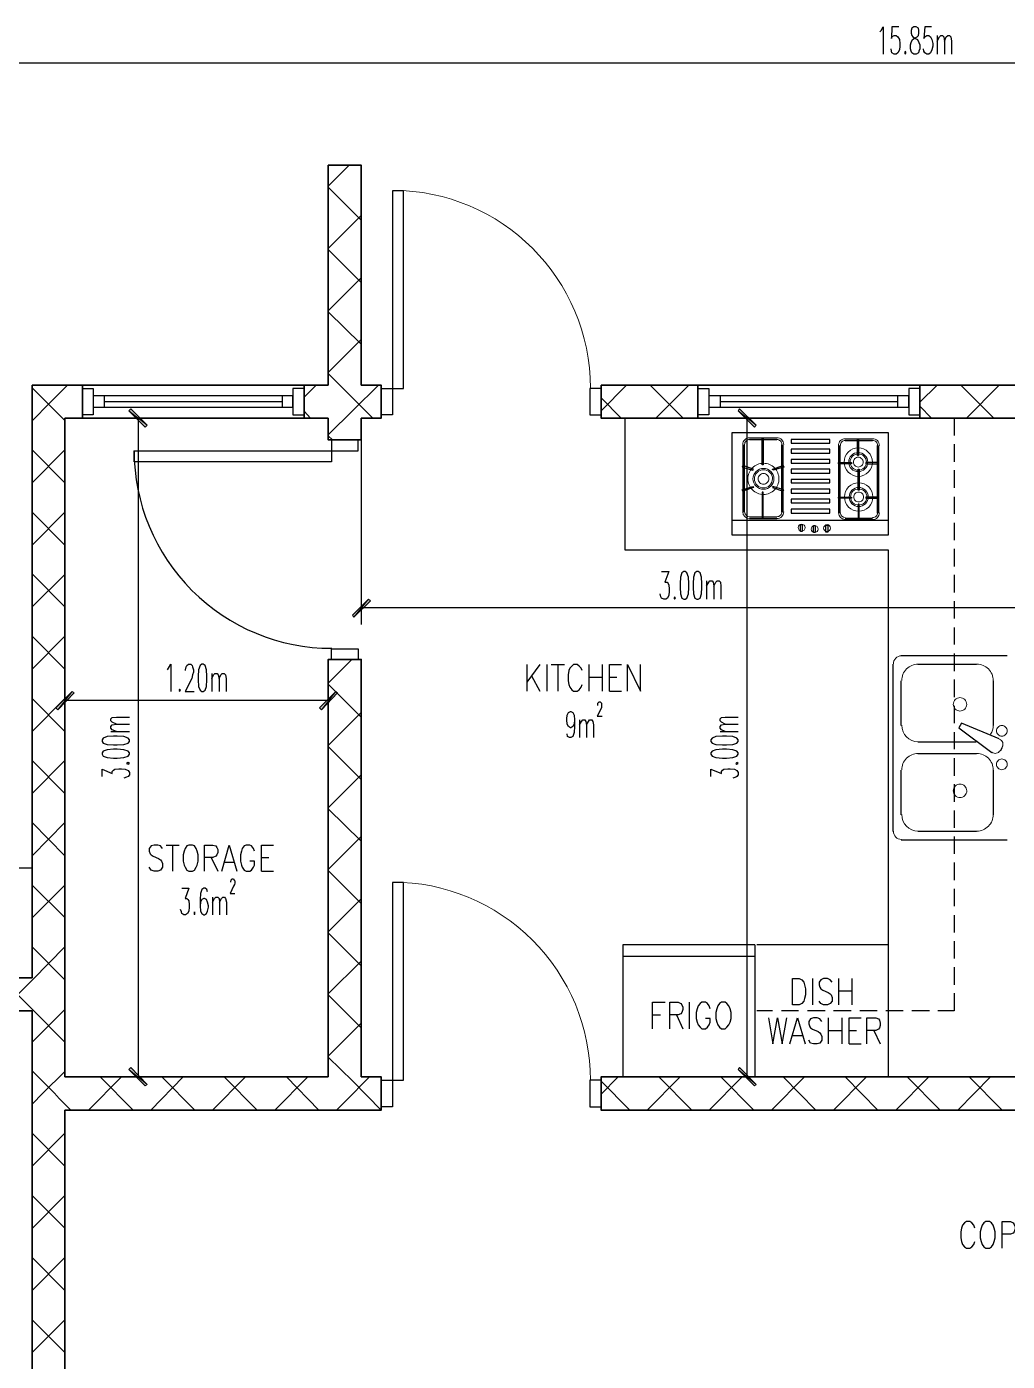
# Model space of a CAD drawing. Header units: millimetres. Extents: x -102235 to 28000, y -9692 to 28742.
# Drawn here: x -90250 to -81317, y 13686 to 25838 of the extents above; entities that cross this region are included whole.
import ezdxf

# ---------------------------------------------------------------- set-up
doc = ezdxf.new("R2010")
doc.units = ezdxf.units.MM
doc.header["$MEASUREMENT"] = 0
for name, color, linetype, lineweight in [('Drawing & Figure_Pen_No__1', 7, 'Continuous', 13), ('Drawing & Figure_Pen_No__141', 7, 'Continuous', 20), ('Drawing & Figure_Pen_No__41', 7, 'Continuous', 25), ('Drawing & Figure_Pen_No__7', 7, 'Continuous', 35)]:
    doc.layers.add(name, color=color, linetype=linetype, lineweight=lineweight)

msp = doc.modelspace()

# ---------------------------------------------------------------- hatches: boundary and pattern name
at = {"layer": 'Drawing & Figure_Pen_No__1', "linetype": 'Continuous', "lineweight": 0, "true_color": 0x000000}
for points in [[(-89154, 22210), (-89302, 22358), (-89319, 22341)], [(-89171, 22193), (-89154, 22210), (-89319, 22341)], [(-83604, 22210), (-83756, 22358), (-83769, 22341)], [(-83621, 22193), (-83604, 22210), (-83769, 22341)], [(-87135, 20627), (-87283, 20479), (-87270, 20462)], [(-87118, 20610), (-87135, 20627), (-87270, 20462)], [(-89835, 19784), (-89984, 19636), (-89967, 19619)], [(-89818, 19772), (-89835, 19784), (-89967, 19619)], [(-87583, 19636), (-87566, 19619), (-87435, 19784)], [(-87566, 19619), (-87418, 19772), (-87435, 19784)], [(-89302, 16360), (-89319, 16343), (-89154, 16207)], [(-89319, 16343), (-89171, 16195), (-89154, 16207)], [(-83756, 16360), (-83769, 16343), (-83604, 16207)], [(-83769, 16343), (-83621, 16195), (-83604, 16207)]]:
    msp.add_hatch(color=18, dxfattribs=at).paths.add_polyline_path(points)

# ---------------------------------------------------------------- linework, layer by layer
at = {"layer": 'Drawing & Figure_Pen_No__1', "linetype": 'Continuous', "flags": 128}
for points in [[(-85115, 22547, 0.414185), (-86917, 24348)], [(-83665, 22096, 0.414214), (-83727, 22034)], [(-83665, 22079, 0.414214), (-83710, 22034)], [(-83354, 22034, 0.414214), (-83416, 22096)], [(-83371, 22034, 0.414214), (-83416, 22079)], [(-82793, 22087, 0.414214), (-82855, 22026)], [(-82793, 22070, 0.414214), (-82838, 22026)], [(-82482, 22026, 0.414214), (-82544, 22087)], [(-82499, 22026, 0.414214), (-82544, 22070)], [(-83727, 21421, 0.414185), (-83665, 21359)], [(-83710, 21421, 0.414185), (-83665, 21376)], [(-83416, 21376, 0.414214), (-83371, 21421)], [(-83416, 21359, 0.414214), (-83354, 21421)], [(-82855, 21412, 0.414185), (-82793, 21351)], [(-82838, 21412, 0.414185), (-82793, 21368)], [(-82544, 21368, 0.414214), (-82499, 21412)], [(-82544, 21351, 0.414214), (-82482, 21412)], [(-82281, 20110, 0.414214), (-82355, 20036)], [(-82129, 20034, 0.414214), (-82279, 19884)], [(-81445, 19884, 0.414214), (-81595, 20034)], [(-82279, 19477, 0.414185), (-82129, 19327)], [(-81470, 19395, 0.146744), (-81445, 19477)], [(-81363, 19280, 0.220457), (-81359, 19320, 0.220458), (-81388, 19350)], [(-82129, 19221, 0.414214), (-82279, 19071)], [(-81445, 19071, 0.414214), (-81595, 19221)], [(-81457, 19232, 0.220457), (-81417, 19222, 0.220457), (-81384, 19246)], [(-82279, 18665, 0.414185), (-82129, 18514)], [(-81595, 18514, 0.414214), (-81445, 18665)], [(-82355, 18512, 0.414185), (-82281, 18438)], [(-85115, 16247, 0.414214), (-86917, 18049)]]:
    msp.add_lwpolyline(points, format="xyb", dxfattribs=at)
for points in [[(-89154, 22210), (-89319, 22341), (-89302, 22358)], [(-89171, 22193), (-89154, 22210), (-89319, 22341)], [(-83604, 22210), (-83769, 22341), (-83756, 22358)], [(-83621, 22193), (-83604, 22210), (-83769, 22341)], [(-87135, 20627), (-87270, 20462), (-87283, 20479)], [(-87118, 20610), (-87135, 20627), (-87270, 20462)], [(-89835, 19784), (-89967, 19619), (-89984, 19636)], [(-89818, 19772), (-89835, 19784), (-89967, 19619)], [(-87583, 19636), (-87566, 19619), (-87435, 19784)], [(-87566, 19619), (-87435, 19784), (-87418, 19772)], [(-89302, 16360), (-89319, 16343), (-89154, 16207)], [(-89319, 16343), (-89154, 16207), (-89171, 16195)], [(-83756, 16360), (-83769, 16343), (-83604, 16207)], [(-83769, 16343), (-83604, 16207), (-83621, 16195)]]:
    msp.add_lwpolyline(points, close=True, dxfattribs=at)
for points in [[(-82675, 21744, 0.414214), (-82546, 21874, 0.414214), (-82675, 22003, 0.414214), (-82804, 21874, 0.414214)], [(-82675, 21787, 0.414214), (-82588, 21874, 0.414214), (-82675, 21960, 0.414214), (-82762, 21874, 0.414214)], [(-82675, 21799, 0.414214), (-82601, 21874, 0.414214), (-82675, 21948, 0.414214), (-82749, 21874, 0.414214)], [(-82675, 21829, 0.414214), (-82630, 21874, 0.414214), (-82675, 21918, 0.414214), (-82719, 21874, 0.414214)], [(-83538, 21579, 0.414214), (-83397, 21721, 0.414214), (-83538, 21863, 0.414214), (-83680, 21721, 0.414214)], [(-83538, 21626, 0.414214), (-83443, 21721, 0.414214), (-83538, 21816, 0.414214), (-83634, 21721, 0.414214)], [(-83538, 21639, 0.414214), (-83456, 21721, 0.414214), (-83538, 21804, 0.414214), (-83621, 21721, 0.414214)], [(-83538, 21672, 0.414214), (-83490, 21721, 0.414214), (-83538, 21770, 0.414214), (-83587, 21721, 0.414214)], [(-82671, 21427, 0.414214), (-82541, 21556, 0.414214), (-82671, 21685, 0.414214), (-82800, 21556, 0.414214)], [(-82671, 21469, 0.414214), (-82584, 21556, 0.414214), (-82671, 21643, 0.414214), (-82757, 21556, 0.414214)], [(-82671, 21482, 0.414214), (-82596, 21556, 0.414214), (-82671, 21630, 0.414214), (-82745, 21556, 0.414214)], [(-82671, 21512, 0.414214), (-82626, 21556, 0.414214), (-82671, 21601, 0.414214), (-82715, 21556, 0.414214)], [(-83191, 21245, 0.414214), (-83159, 21277, 0.414214), (-83191, 21308, 0.414214), (-83223, 21277, 0.414214)], [(-83073, 21232, 0.414214), (-83041, 21264, 0.414214), (-83073, 21296, 0.414214), (-83104, 21264, 0.414214)], [(-82958, 21241, 0.414214), (-82927, 21272, 0.414214), (-82958, 21304, 0.414214), (-82990, 21272, 0.414214)], [(-81748, 19607, 0.414214), (-81686, 19668, 0.414214), (-81748, 19729, 0.414214), (-81809, 19668, 0.414214)], [(-81367, 19378, 0.414214), (-81318, 19427, 0.414214), (-81367, 19475, 0.414214), (-81415, 19427, 0.414214)], [(-81367, 19073, 0.414214), (-81318, 19122, 0.414214), (-81367, 19171, 0.414214), (-81415, 19122, 0.414214)], [(-81748, 18819, 0.414214), (-81686, 18881, 0.414214), (-81748, 18942, 0.414214), (-81809, 18881, 0.414214)]]:
    msp.add_lwpolyline(points, format="xyb", close=True, dxfattribs=at)
at = {"layer": 'Drawing & Figure_Pen_No__141', "linetype": 'Continuous', "flags": 128}
for points in [[(-87503, 24386), (-87312, 24577)], [(-87202, 24077), (-87503, 24378)], [(-87503, 23819), (-87202, 24119)], [(-87202, 23510), (-87503, 23810)], [(-87503, 23252), (-87202, 23552)], [(-87202, 22947), (-87503, 23243)], [(-87503, 22688), (-87202, 22989)], [(-87300, 22477), (-87503, 22680)], [(-89903, 22252), (-90199, 22549)], [(-90039, 22413), (-89878, 22574)], [(-89742, 22574), (-87723, 22574)], [(-87723, 22464), (-87613, 22574)], [(-87274, 22350), (-87046, 22574)], [(-85018, 22341), (-84785, 22574)], [(-84269, 22274), (-84569, 22574)], [(-84518, 22274), (-84218, 22574)], [(-84137, 22574), (-82114, 22574)], [(-82114, 22418), (-81957, 22574)], [(-81441, 22274), (-81741, 22574)], [(-81690, 22274), (-81390, 22574)], [(-90199, 22248), (-90039, 22413)], [(-87096, 22274), (-87300, 22477)], [(-84836, 22274), (-85018, 22460)], [(-82008, 22274), (-82114, 22384)], [(-89742, 22274), (-87723, 22274)], [(-87664, 22274), (-87723, 22337)], [(-87503, 22121), (-87274, 22350)], [(-84137, 22274), (-82114, 22274)], [(-87465, 22075), (-87503, 22113)], [(-90199, 21685), (-89903, 21986)], [(-89903, 21685), (-90199, 21986)], [(-90199, 21118), (-89903, 21418)], [(-89903, 21118), (-90199, 21418)], [(-89903, 20555), (-90199, 20855)], [(-90199, 20555), (-89903, 20851)], [(-90199, 19988), (-89903, 20288)], [(-89903, 19988), (-90199, 20288)], [(-87503, 19861), (-87287, 20077)], [(-87202, 19552), (-87503, 19852)], [(-90199, 19420), (-89903, 19721)], [(-89903, 19420), (-90199, 19721)], [(-87503, 19293), (-87202, 19594)], [(-87202, 18984), (-87503, 19285)], [(-90199, 18857), (-89903, 19158)], [(-89903, 18857), (-90199, 19158)], [(-87503, 18726), (-87202, 19027)], [(-87202, 18421), (-87503, 18718)], [(-90199, 18290), (-89903, 18591)], [(-89903, 18290), (-90199, 18591)], [(-87503, 18163), (-87202, 18464)], [(-87202, 17854), (-87503, 18155)], [(-90199, 17723), (-89903, 18023)], [(-89903, 17727), (-90199, 18023)], [(-87503, 17596), (-87202, 17896)], [(-87202, 17287), (-87503, 17587)], [(-89903, 17160), (-90199, 17460)], [(-90195, 17164), (-89903, 17460)], [(-87503, 17033), (-87202, 17329)], [(-90195, 16885), (-90483, 17177)], [(-90483, 16876), (-90195, 17164)], [(-87202, 16724), (-87503, 17024)], [(-90199, 16592), (-89912, 16880), (-89903, 16893)], [(-89903, 16592), (-90195, 16885)], [(-87503, 16465), (-87202, 16766)], [(-87278, 16237), (-87503, 16457)], [(-89954, 16080), (-89996, 16127), (-90199, 16330)], [(-90199, 16029), (-90102, 16127), (-89903, 16326)], [(-89687, 15974), (-89387, 16275)], [(-89281, 15974), (-89581, 16275)], [(-89120, 15974), (-88824, 16275)], [(-88718, 15974), (-89018, 16275)], [(-88557, 15974), (-88256, 16275)], [(-88151, 15974), (-88451, 16275)], [(-87990, 15974), (-87689, 16275)], [(-87588, 15974), (-87884, 16275)], [(-87427, 15974), (-87350, 16051), (-87126, 16275)], [(-87020, 15974), (-87278, 16237)], [(-85018, 16118), (-84861, 16275)], [(-84755, 15974), (-85018, 16237)], [(-84599, 15974), (-84298, 16275)], [(-84192, 15974), (-84493, 16275)], [(-84032, 15974), (-83731, 16275)], [(-83625, 15974), (-83926, 16275)], [(-83464, 15974), (-83164, 16275)], [(-83062, 15974), (-83358, 16275)], [(-82901, 15974), (-82601, 16275)], [(-82495, 15974), (-82795, 16275)], [(-82334, 15974), (-82033, 16275)], [(-81928, 15974), (-82228, 16275)], [(-81767, 15974), (-81470, 16275)], [(-81365, 15974), (-81665, 16275)], [(-89848, 15974), (-89954, 16080)], [(-90199, 15462), (-89903, 15763)], [(-89903, 15462), (-90199, 15763)], [(-90199, 14895), (-89903, 15195)], [(-89903, 14899), (-90199, 15195)], [(-90199, 14332), (-89903, 14632)], [(-89903, 14332), (-90199, 14632)], [(-90199, 13765), (-89903, 14065)], [(-89903, 13765), (-90199, 14065)]]:
    msp.add_lwpolyline(points, dxfattribs=at)
at = {"layer": 'Drawing & Figure_Pen_No__41', "linetype": 'Continuous', "flags": 128}
for points in [[(-82478, 25792), (-82465, 25804), (-82448, 25838), (-82448, 25588)], [(-82304, 25838), (-82368, 25838), (-82372, 25732), (-82368, 25745), (-82347, 25758), (-82330, 25758), (-82313, 25745), (-82300, 25720), (-82296, 25686), (-82296, 25660), (-82300, 25626), (-82313, 25601), (-82330, 25588), (-82347, 25588), (-82368, 25601), (-82372, 25614), (-82376, 25635)], [(-82008, 25838), (-82067, 25838), (-82076, 25732), (-82067, 25745), (-82050, 25758), (-82033, 25758), (-82016, 25745), (-82004, 25720), (-81995, 25686), (-81995, 25660), (-82004, 25626), (-82016, 25601), (-82033, 25588), (-82050, 25588), (-82067, 25601), (-82076, 25614), (-82080, 25635)], [(-81957, 25758), (-81957, 25588)], [(-81957, 25707), (-81936, 25745), (-81923, 25758), (-81906, 25758), (-81894, 25745), (-81889, 25707), (-81889, 25588)], [(-81889, 25707), (-81873, 25745), (-81860, 25758), (-81843, 25758), (-81830, 25745), (-81826, 25707), (-81826, 25588)], [(-98002, 25508), (-66302, 25508)], [(-89543, 22477), (-89543, 22375)], [(-89543, 22426), (-87922, 22426)], [(-87922, 22477), (-87922, 22375)], [(-83934, 22477), (-83934, 22375)], [(-83934, 22426), (-82317, 22426)], [(-82317, 22477), (-82317, 22375)], [(-89751, 22274), (-89086, 22274)], [(-89234, 22274), (-89234, 16275)], [(-84802, 22274), (-84802, 21076), (-82402, 21076), (-82402, 17477), (-83600, 17477)], [(-83731, 22274), (-84802, 22274)], [(-81352, 22274), (-83837, 22274)], [(-83689, 22274), (-83689, 16275)], [(-82402, 22274), (-81204, 22274), (-81204, 16275)], [(-81801, 22274), (-81801, 22117)], [(-87202, 22125), (-87202, 20394)], [(-83824, 21207), (-83824, 22142)], [(-83824, 22142), (-82402, 22142)], [(-82402, 22142), (-82402, 21207)], [(-83727, 22032), (-83727, 21418)], [(-83714, 22032), (-83714, 21418)], [(-83418, 22092), (-83667, 22092)], [(-83418, 22075), (-83667, 22075)], [(-83549, 22087), (-83540, 22087)], [(-83549, 21850), (-83549, 22087)], [(-83540, 22087), (-83540, 21850)], [(-83371, 21418), (-83371, 22032)], [(-83358, 21418), (-83358, 22032)], [(-83286, 22079), (-83286, 22045)], [(-82935, 22079), (-83286, 22079)], [(-83286, 22045), (-82935, 22045)], [(-82935, 22045), (-82935, 22079)], [(-82855, 22024), (-82855, 21410)], [(-82842, 22024), (-82842, 21410)], [(-82546, 22083), (-82795, 22083)], [(-82546, 22066), (-82795, 22066)], [(-82681, 22087), (-82673, 22087)], [(-82673, 22087), (-82673, 21935), (-82681, 21935), (-82681, 22087)], [(-82499, 21410), (-82499, 22024)], [(-82486, 21410), (-82486, 22024)], [(-81801, 22037), (-81801, 21876)], [(-83286, 21990), (-83286, 21956)], [(-82935, 21990), (-83286, 21990)], [(-83286, 21956), (-82935, 21956)], [(-83286, 21897), (-83286, 21863)], [(-82935, 21897), (-83286, 21897)], [(-82935, 21956), (-82935, 21990)], [(-82935, 21863), (-82935, 21897)], [(-83727, 21842), (-83731, 21829)], [(-83731, 21829), (-83634, 21799)], [(-83629, 21808), (-83727, 21842)], [(-83634, 21799), (-83629, 21808)], [(-83540, 21850), (-83549, 21850)], [(-83456, 21808), (-83358, 21842)], [(-83452, 21799), (-83456, 21808)], [(-83354, 21829), (-83452, 21799)], [(-83358, 21842), (-83354, 21829)], [(-83286, 21863), (-82935, 21863)], [(-83286, 21808), (-83286, 21774)], [(-82935, 21808), (-83286, 21808)], [(-83286, 21774), (-82935, 21774)], [(-82935, 21774), (-82935, 21808)], [(-82855, 21859), (-82855, 21871)], [(-82855, 21871), (-82736, 21871)], [(-82736, 21859), (-82855, 21859)], [(-82736, 21871), (-82736, 21859)], [(-82605, 21871), (-82605, 21859)], [(-82486, 21871), (-82605, 21871)], [(-82605, 21859), (-82486, 21859)], [(-82486, 21859), (-82486, 21871)], [(-81801, 21799), (-81801, 21639)], [(-83731, 21622), (-83634, 21651)], [(-83629, 21643), (-83727, 21609)], [(-83634, 21651), (-83629, 21643)], [(-83452, 21651), (-83456, 21643)], [(-83456, 21643), (-83358, 21609)], [(-83354, 21622), (-83452, 21651)], [(-83286, 21715), (-83286, 21685)], [(-82935, 21715), (-83286, 21715)], [(-83286, 21685), (-82935, 21685)], [(-82935, 21685), (-82935, 21715)], [(-83727, 21609), (-83731, 21622)], [(-83540, 21601), (-83549, 21601)], [(-83549, 21601), (-83549, 21363)], [(-83540, 21363), (-83540, 21601)], [(-83358, 21609), (-83354, 21622)], [(-83286, 21626), (-83286, 21592)], [(-82935, 21626), (-83286, 21626)], [(-83286, 21592), (-82935, 21592)], [(-83286, 21537), (-83286, 21503)], [(-82935, 21537), (-83286, 21537)], [(-82935, 21592), (-82935, 21626)], [(-82935, 21503), (-82935, 21537)], [(-82736, 21545), (-82855, 21545), (-82855, 21554), (-82736, 21554)], [(-82736, 21554), (-82736, 21545)], [(-82486, 21554), (-82605, 21554)], [(-82605, 21554), (-82605, 21545)], [(-82605, 21545), (-82486, 21545)], [(-82486, 21545), (-82486, 21554)], [(-81801, 21558), (-81801, 21402)], [(-83286, 21503), (-82935, 21503)], [(-83286, 21444), (-83286, 21410)], [(-82935, 21444), (-83286, 21444)], [(-83286, 21410), (-82935, 21410)], [(-82935, 21410), (-82935, 21444)], [(-82402, 21342), (-83824, 21342)], [(-83667, 21376), (-83418, 21376)], [(-83667, 21359), (-83418, 21359)], [(-83549, 21363), (-83540, 21363)], [(-83202, 21304), (-83185, 21304)], [(-83185, 21304), (-83185, 21241), (-83202, 21241), (-83202, 21304)], [(-83083, 21296), (-83066, 21296)], [(-83066, 21296), (-83066, 21232), (-83083, 21232), (-83083, 21296)], [(-82969, 21300), (-82952, 21300)], [(-82969, 21236), (-82969, 21300)], [(-82952, 21300), (-82952, 21236)], [(-82795, 21363), (-82546, 21363)], [(-82795, 21351), (-82546, 21351)], [(-81801, 21321), (-81801, 21164)], [(-82402, 21207), (-83824, 21207)], [(-82952, 21236), (-82969, 21236)], [(-81801, 21084), (-81801, 20923)], [(-84468, 20877), (-84400, 20877), (-84438, 20779), (-84417, 20779), (-84408, 20767), (-84400, 20754), (-84396, 20720), (-84396, 20695), (-84400, 20661), (-84413, 20635), (-84429, 20627), (-84446, 20627), (-84468, 20635), (-84472, 20648), (-84480, 20673)], [(-84057, 20792), (-84057, 20627)], [(-84057, 20745), (-84036, 20779), (-84027, 20792), (-84006, 20792), (-83998, 20779), (-83989, 20745), (-83989, 20627)], [(-83989, 20745), (-83972, 20779), (-83960, 20792), (-83943, 20792), (-83930, 20779), (-83926, 20745), (-83926, 20627)], [(-81801, 20847), (-81801, 20686)], [(-81204, 20546), (-87202, 20546)], [(-81801, 20606), (-81801, 20449)], [(-81801, 20369), (-81801, 20212)], [(-81318, 20110), (-82283, 20110)], [(-81801, 20132), (-81801, 19971)], [(-88968, 19983), (-88959, 19996), (-88938, 20034), (-88938, 19784)], [(-88802, 19975), (-88802, 19983), (-88798, 20009), (-88790, 20021), (-88777, 20034), (-88756, 20034), (-88743, 20021), (-88739, 20009), (-88731, 19983), (-88731, 19962), (-88739, 19937), (-88747, 19903), (-88807, 19784), (-88726, 19784)], [(-88565, 19950), (-88565, 19784)], [(-88565, 19903), (-88548, 19937), (-88536, 19950), (-88515, 19950), (-88506, 19937), (-88498, 19903), (-88498, 19784)], [(-88498, 19903), (-88481, 19937), (-88468, 19950), (-88451, 19950), (-88438, 19937), (-88434, 19903), (-88434, 19784)], [(-85695, 20030), (-85695, 19789)], [(-85577, 20030), (-85695, 19869)], [(-85513, 20030), (-85513, 19789)], [(-85471, 20030), (-85352, 20030)], [(-85412, 20030), (-85412, 19789)], [(-85191, 19975), (-85200, 19996), (-85217, 20017), (-85234, 20030), (-85268, 20030), (-85285, 20017), (-85302, 19996), (-85310, 19975), (-85318, 19937), (-85318, 19882), (-85310, 19848), (-85302, 19823), (-85285, 19801), (-85268, 19789), (-85234, 19789), (-85217, 19801), (-85200, 19823), (-85191, 19848)], [(-85128, 20030), (-85128, 19789)], [(-85009, 20030), (-85009, 19789)], [(-84942, 19789), (-84942, 20030), (-84832, 20030)], [(-84777, 19789), (-84777, 20030), (-84658, 19789), (-84658, 20030)], [(-82359, 20034), (-82359, 18510)], [(-82131, 20034), (-81597, 20034)], [(-85653, 19928), (-85577, 19789)], [(-85128, 19916), (-85009, 19916)], [(-84942, 19916), (-84874, 19916)], [(-82283, 19475), (-82283, 19882)], [(-81801, 19894), (-81801, 19734)], [(-81445, 19882), (-81445, 19475)], [(-87503, 19704), (-89903, 19704)], [(-85048, 19657), (-85048, 19666), (-85048, 19679), (-85043, 19683), (-85035, 19691), (-85026, 19691), (-85018, 19683), (-85014, 19679), (-85014, 19666), (-85014, 19653), (-85014, 19640), (-85022, 19619), (-85052, 19560), (-85009, 19560)], [(-84942, 19789), (-84832, 19789)], [(-89903, 19607), (-89903, 19552)], [(-87503, 19607), (-87503, 19552)], [(-85259, 19526), (-85263, 19488), (-85276, 19467), (-85293, 19454), (-85297, 19454), (-85314, 19467), (-85327, 19488), (-85331, 19526), (-85331, 19535), (-85327, 19569), (-85314, 19594), (-85297, 19602), (-85293, 19602), (-85276, 19594), (-85263, 19569), (-85259, 19526), (-85259, 19467), (-85263, 19412), (-85276, 19374), (-85293, 19365), (-85306, 19365), (-85323, 19374), (-85327, 19399)], [(-81801, 19653), (-81801, 19497)], [(-89433, 19488), (-89471, 19505), (-89484, 19518), (-89484, 19535), (-89471, 19547), (-89433, 19552), (-89315, 19552)], [(-89433, 19420), (-89471, 19437), (-89484, 19450), (-89484, 19467), (-89471, 19480), (-89433, 19488), (-89315, 19488)], [(-85213, 19526), (-85213, 19365)], [(-85213, 19480), (-85196, 19513), (-85183, 19526), (-85166, 19526), (-85158, 19513), (-85149, 19480), (-85149, 19365)], [(-85149, 19480), (-85132, 19513), (-85124, 19526), (-85103, 19526), (-85094, 19513), (-85086, 19480), (-85086, 19365)], [(-83888, 19488), (-83921, 19505), (-83934, 19518), (-83934, 19535), (-83921, 19547), (-83888, 19552), (-83769, 19552)], [(-83888, 19420), (-83921, 19437), (-83934, 19450), (-83934, 19467), (-83921, 19480), (-83888, 19488), (-83769, 19488)], [(-81733, 19497), (-81758, 19454)], [(-81758, 19454), (-81458, 19230)], [(-81390, 19353), (-81733, 19497)], [(-89484, 19420), (-89315, 19420)], [(-83934, 19420), (-83769, 19420)], [(-81602, 19323), (-82131, 19323)], [(-81801, 19416), (-81801, 19259)], [(-82131, 19221), (-81597, 19221)], [(-81365, 19276), (-81381, 19243)], [(-89564, 19010), (-89564, 19077), (-89471, 19039), (-89471, 19056), (-89459, 19069), (-89446, 19077), (-89412, 19082), (-89387, 19082), (-89353, 19077), (-89327, 19065), (-89315, 19048), (-89315, 19027), (-89327, 19010), (-89340, 19005), (-89366, 18997)], [(-84019, 19010), (-84019, 19077), (-83921, 19039), (-83921, 19056), (-83913, 19069), (-83900, 19077), (-83862, 19082), (-83841, 19082), (-83803, 19077), (-83782, 19065), (-83769, 19048), (-83769, 19027), (-83782, 19010), (-83790, 19005), (-83816, 18997)], [(-81801, 19179), (-81801, 19018)], [(-82283, 18663), (-82283, 19069)], [(-81445, 19069), (-81445, 18663)], [(-81801, 18942), (-81801, 18781)], [(-81801, 18701), (-81801, 18544)], [(-81597, 18510), (-82131, 18510)], [(-89014, 18354), (-89031, 18379), (-89056, 18387), (-89090, 18387), (-89116, 18379), (-89133, 18354), (-89133, 18332), (-89124, 18307), (-89116, 18299), (-89099, 18286), (-89048, 18265), (-89031, 18252), (-89023, 18239), (-89014, 18218), (-89014, 18184), (-89031, 18159), (-89056, 18150), (-89090, 18150), (-89116, 18159), (-89133, 18184)], [(-88980, 18387), (-88862, 18387)], [(-88921, 18387), (-88921, 18150)], [(-88629, 18150), (-88629, 18387), (-88553, 18387), (-88527, 18379), (-88519, 18366), (-88510, 18345), (-88510, 18320), (-88519, 18299), (-88527, 18286), (-88553, 18273), (-88629, 18273)], [(-88472, 18150), (-88405, 18387), (-88337, 18150)], [(-88176, 18332), (-88184, 18354), (-88201, 18379), (-88218, 18387), (-88252, 18387), (-88269, 18379), (-88286, 18354), (-88294, 18332), (-88303, 18299), (-88303, 18239), (-88294, 18205), (-88286, 18184), (-88269, 18159), (-88252, 18150), (-88218, 18150), (-88201, 18159), (-88184, 18184), (-88176, 18205), (-88176, 18239), (-88218, 18239)], [(-88112, 18150), (-88112, 18387), (-88002, 18387)], [(-82283, 18434), (-81318, 18434)], [(-81801, 18464), (-81801, 18307)], [(-88570, 18273), (-88510, 18150)], [(-88447, 18231), (-88362, 18231)], [(-88112, 18273), (-88045, 18273)], [(-90199, 18176), (-96202, 18176)], [(-88112, 18150), (-88002, 18150)], [(-81801, 18227), (-81801, 18066)], [(-88836, 17994), (-88773, 17994), (-88807, 17901), (-88790, 17901), (-88781, 17892), (-88773, 17879), (-88769, 17846), (-88769, 17820), (-88773, 17786), (-88786, 17765), (-88802, 17752), (-88819, 17752), (-88836, 17765), (-88841, 17778), (-88849, 17799)], [(-88604, 17960), (-88608, 17981), (-88625, 17994), (-88637, 17994), (-88654, 17981), (-88667, 17947), (-88671, 17892), (-88671, 17833), (-88667, 17786), (-88654, 17765), (-88637, 17752), (-88629, 17752), (-88612, 17765), (-88604, 17786), (-88595, 17820), (-88595, 17833), (-88604, 17867), (-88612, 17892), (-88629, 17901), (-88637, 17901), (-88654, 17892), (-88667, 17867), (-88671, 17833)], [(-88392, 18049), (-88392, 18053), (-88388, 18066), (-88388, 18070), (-88379, 18078), (-88366, 18078), (-88362, 18070), (-88358, 18066), (-88354, 18053), (-88354, 18040), (-88358, 18028), (-88366, 18011), (-88396, 17947), (-88354, 17947)], [(-81801, 17989), (-81801, 17829)], [(-88557, 17913), (-88557, 17752)], [(-88557, 17867), (-88540, 17901), (-88527, 17913), (-88510, 17913), (-88498, 17901), (-88493, 17867), (-88493, 17752)], [(-88493, 17867), (-88477, 17901), (-88464, 17913), (-88447, 17913), (-88438, 17901), (-88430, 17867), (-88430, 17752)], [(-81801, 17748), (-81801, 17592)], [(-81801, 17511), (-81801, 17354)], [(-83617, 17477), (-84819, 17477), (-84819, 16275), (-83617, 16275)], [(-83617, 17477), (-83617, 16275)], [(-82402, 17477), (-83600, 17477)], [(-82402, 17477), (-82402, 16275)], [(-84819, 17376), (-83617, 17376)], [(-81801, 17274), (-81801, 17113)], [(-83092, 17172), (-83092, 16931)], [(-82914, 17139), (-82931, 17160), (-82956, 17172), (-82990, 17172), (-83016, 17160), (-83032, 17139), (-83032, 17113), (-83024, 17092), (-83016, 17079), (-82999, 17067), (-82948, 17045), (-82931, 17033), (-82922, 17024), (-82914, 16999), (-82914, 16965), (-82931, 16944), (-82956, 16931), (-82990, 16931), (-83016, 16944), (-83032, 16965)], [(-82855, 17172), (-82855, 16931)], [(-82732, 17172), (-82732, 16931)], [(-82855, 17058), (-82732, 17058)], [(-81801, 17037), (-81801, 16876), (-81949, 16876)], [(-84548, 16715), (-84548, 16957), (-84434, 16957)], [(-84391, 16715), (-84391, 16957), (-84315, 16957), (-84290, 16944), (-84281, 16931), (-84273, 16910), (-84273, 16889), (-84281, 16863), (-84290, 16851), (-84315, 16842), (-84391, 16842)], [(-84214, 16957), (-84214, 16715)], [(-84023, 16897), (-84032, 16923), (-84048, 16944), (-84065, 16957), (-84099, 16957), (-84116, 16944), (-84133, 16923), (-84142, 16897), (-84150, 16863), (-84150, 16808), (-84142, 16775), (-84133, 16749), (-84116, 16728), (-84099, 16715), (-84065, 16715), (-84048, 16728), (-84032, 16749), (-84023, 16775), (-84023, 16808), (-84065, 16808)], [(-84548, 16842), (-84476, 16842)], [(-84332, 16842), (-84273, 16715)], [(-83456, 16876), (-83600, 16876)], [(-83494, 16813), (-83452, 16576), (-83409, 16813), (-83367, 16576), (-83325, 16813)], [(-83219, 16876), (-83375, 16876)], [(-83299, 16576), (-83227, 16813), (-83159, 16576)], [(-82977, 16876), (-83138, 16876)], [(-83007, 16779), (-83024, 16804), (-83049, 16813), (-83083, 16813), (-83109, 16804), (-83126, 16779), (-83126, 16758), (-83117, 16732), (-83109, 16724), (-83092, 16711), (-83041, 16690), (-83024, 16677), (-83016, 16664), (-83007, 16643), (-83007, 16609), (-83024, 16584), (-83049, 16576), (-83083, 16576), (-83109, 16584), (-83126, 16609)], [(-82948, 16813), (-82948, 16576)], [(-82740, 16876), (-82901, 16876)], [(-82825, 16813), (-82825, 16576)], [(-82757, 16576), (-82757, 16813), (-82647, 16813)], [(-82503, 16876), (-82660, 16876)], [(-82596, 16576), (-82596, 16813), (-82516, 16813), (-82491, 16804), (-82482, 16791), (-82474, 16766), (-82474, 16745), (-82482, 16724), (-82491, 16711), (-82516, 16698), (-82596, 16698)], [(-82266, 16876), (-82423, 16876)], [(-82025, 16876), (-82186, 16876)], [(-83274, 16652), (-83185, 16652)], [(-82948, 16698), (-82825, 16698)], [(-82757, 16698), (-82690, 16698)], [(-82533, 16698), (-82474, 16576)], [(-82757, 16576), (-82647, 16576)], [(-89751, 16275), (-89086, 16275)], [(-81352, 16275), (-83837, 16275)], [(-81204, 16275), (-83600, 16275)], [(-81614, 14899), (-81623, 14925), (-81640, 14946), (-81657, 14958), (-81690, 14958), (-81707, 14946), (-81724, 14925), (-81733, 14899), (-81741, 14865), (-81741, 14810), (-81733, 14776), (-81724, 14751), (-81707, 14730), (-81690, 14717), (-81657, 14717), (-81640, 14730), (-81623, 14751), (-81614, 14776)], [(-81365, 14717), (-81365, 14958), (-81288, 14958), (-81263, 14946), (-81254, 14933), (-81246, 14912), (-81246, 14891), (-81254, 14865), (-81263, 14853), (-81288, 14844), (-81365, 14844)]]:
    msp.add_lwpolyline(points, dxfattribs=at)
for points in [[(-82169, 25838), (-82186, 25825), (-82194, 25804), (-82194, 25779), (-82186, 25758), (-82177, 25745), (-82152, 25732), (-82135, 25720), (-82122, 25694), (-82114, 25673), (-82114, 25635), (-82122, 25614), (-82127, 25601), (-82148, 25588), (-82169, 25588), (-82186, 25601), (-82194, 25614), (-82198, 25635), (-82198, 25673), (-82194, 25694), (-82182, 25720), (-82165, 25732), (-82139, 25745), (-82127, 25758), (-82122, 25779), (-82122, 25804), (-82127, 25825), (-82148, 25838)], [(-82245, 25614), (-82254, 25601), (-82245, 25588), (-82241, 25601)], [(-86919, 22545), (-86817, 22545), (-86817, 24344), (-86919, 24344)], [(-89645, 22303), (-89742, 22303), (-89742, 22545), (-89645, 22545)], [(-87825, 22303), (-87723, 22303), (-87723, 22545), (-87825, 22545)], [(-86919, 22303), (-87020, 22303), (-87020, 22545), (-86919, 22545)], [(-85119, 22303), (-85018, 22303), (-85018, 22545), (-85119, 22545)], [(-84036, 22303), (-84137, 22303), (-84137, 22545), (-84036, 22545)], [(-82215, 22303), (-82114, 22303), (-82114, 22545), (-82215, 22545)], [(-89645, 22477), (-89645, 22375), (-87825, 22375), (-87825, 22477)], [(-84036, 22477), (-84036, 22375), (-82215, 22375), (-82215, 22477)], [(-87232, 21977), (-87232, 22075), (-87473, 22075), (-87473, 21977)], [(-87473, 21977), (-87473, 21876), (-89272, 21876), (-89272, 21977)], [(-82668, 21808), (-82668, 21617), (-82677, 21617), (-82677, 21808)], [(-82668, 21347), (-82668, 21490), (-82677, 21490), (-82677, 21347)], [(-84264, 20877), (-84281, 20864), (-84294, 20826), (-84298, 20767), (-84298, 20733), (-84294, 20673), (-84281, 20635), (-84264, 20627), (-84252, 20627), (-84235, 20635), (-84222, 20673), (-84218, 20733), (-84218, 20767), (-84222, 20826), (-84235, 20864), (-84252, 20877)], [(-84146, 20877), (-84163, 20864), (-84175, 20826), (-84180, 20767), (-84180, 20733), (-84175, 20673), (-84163, 20635), (-84146, 20627), (-84133, 20627), (-84116, 20635), (-84103, 20673), (-84099, 20733), (-84099, 20767), (-84103, 20826), (-84116, 20864), (-84133, 20877)], [(-84349, 20648), (-84353, 20635), (-84349, 20627), (-84341, 20635)], [(-87232, 20174), (-87232, 20077), (-87473, 20077), (-87473, 20174)], [(-88654, 20034), (-88671, 20021), (-88684, 19983), (-88688, 19924), (-88688, 19890), (-88684, 19831), (-88671, 19797), (-88654, 19784), (-88642, 19784), (-88625, 19797), (-88612, 19831), (-88608, 19890), (-88608, 19924), (-88612, 19983), (-88625, 20021), (-88642, 20034)], [(-88858, 19806), (-88862, 19797), (-88858, 19784), (-88849, 19797)], [(-89564, 19331), (-89552, 19315), (-89518, 19302), (-89459, 19298), (-89425, 19298), (-89366, 19302), (-89327, 19315), (-89315, 19331), (-89315, 19344), (-89327, 19361), (-89366, 19374), (-89425, 19378), (-89459, 19378), (-89518, 19374), (-89552, 19361), (-89564, 19344)], [(-84019, 19331), (-84006, 19315), (-83972, 19302), (-83913, 19298), (-83875, 19298), (-83816, 19302), (-83782, 19315), (-83769, 19331), (-83769, 19344), (-83782, 19361), (-83816, 19374), (-83875, 19378), (-83913, 19378), (-83972, 19374), (-84006, 19361), (-84019, 19344)], [(-89564, 19213), (-89552, 19196), (-89518, 19183), (-89459, 19179), (-89425, 19179), (-89366, 19183), (-89327, 19196), (-89315, 19213), (-89315, 19226), (-89327, 19243), (-89366, 19255), (-89425, 19259), (-89459, 19259), (-89518, 19255), (-89552, 19243), (-89564, 19226)], [(-84019, 19213), (-84006, 19196), (-83972, 19183), (-83913, 19179), (-83875, 19179), (-83816, 19183), (-83782, 19196), (-83769, 19213), (-83769, 19226), (-83782, 19243), (-83816, 19255), (-83875, 19259), (-83913, 19259), (-83972, 19255), (-84006, 19243), (-84019, 19226)], [(-89340, 19128), (-89327, 19124), (-89315, 19128), (-89327, 19137)], [(-83790, 19128), (-83782, 19124), (-83769, 19128), (-83782, 19137)], [(-88773, 18387), (-88790, 18379), (-88807, 18354), (-88815, 18332), (-88824, 18299), (-88824, 18239), (-88815, 18205), (-88807, 18184), (-88790, 18159), (-88773, 18150), (-88739, 18150), (-88722, 18159), (-88705, 18184), (-88697, 18205), (-88688, 18239), (-88688, 18299), (-88697, 18332), (-88705, 18354), (-88722, 18379), (-88739, 18387)], [(-86919, 16245), (-86817, 16245), (-86817, 18045), (-86919, 18045)], [(-88722, 17778), (-88726, 17765), (-88722, 17752), (-88718, 17765)], [(-83274, 16931), (-83274, 17172), (-83214, 17172), (-83189, 17160), (-83172, 17139), (-83164, 17113), (-83155, 17079), (-83155, 17024), (-83164, 16990), (-83172, 16965), (-83189, 16944), (-83214, 16931)], [(-83921, 16957), (-83938, 16944), (-83955, 16923), (-83964, 16897), (-83972, 16863), (-83972, 16808), (-83964, 16775), (-83955, 16749), (-83938, 16728), (-83921, 16715), (-83888, 16715), (-83871, 16728), (-83854, 16749), (-83841, 16775), (-83833, 16808), (-83833, 16863), (-83841, 16897), (-83854, 16923), (-83871, 16944), (-83888, 16957)], [(-86919, 16004), (-87020, 16004), (-87020, 16245), (-86919, 16245)], [(-85119, 16004), (-85018, 16004), (-85018, 16245), (-85119, 16245)], [(-81513, 14958), (-81530, 14946), (-81547, 14925), (-81555, 14899), (-81563, 14865), (-81563, 14810), (-81555, 14776), (-81547, 14751), (-81530, 14730), (-81513, 14717), (-81479, 14717), (-81462, 14730), (-81445, 14751), (-81436, 14776), (-81428, 14810), (-81428, 14865), (-81436, 14899), (-81445, 14925), (-81462, 14946), (-81479, 14958)]]:
    msp.add_lwpolyline(points, close=True, dxfattribs=at)
msp.add_lwpolyline([(-89272, 21979, 0.414214), (-87471, 20178)], format="xyb", dxfattribs=at)
at = {"layer": 'Drawing & Figure_Pen_No__7', "linetype": 'Continuous', "flags": 128}
for points in [[(-87202, 22574), (-87202, 24577), (-87503, 24577), (-87503, 22574)], [(-90199, 22574), (-90199, 17177)], [(-89903, 22274), (-89742, 22274), (-89742, 22574), (-90199, 22574)], [(-87723, 22574), (-89742, 22574)], [(-87503, 22574), (-87723, 22574), (-87723, 22274), (-87503, 22274)], [(-87202, 22274), (-87020, 22274), (-87020, 22574), (-87202, 22574)], [(-82114, 22574), (-84137, 22574)], [(-80903, 22574), (-82114, 22574), (-82114, 22274), (-81204, 22274)], [(-89903, 16876), (-89903, 22274)], [(-89742, 22274), (-87723, 22274)], [(-87503, 22274), (-87503, 22075), (-87202, 22075), (-87202, 22274)], [(-84137, 22274), (-82114, 22274)], [(-87202, 16275), (-87202, 20077), (-87503, 20077), (-87503, 16275)], [(-90199, 17177), (-94179, 17177), (-94179, 16876), (-90199, 16876)], [(-90199, 16876), (-90199, 16127)], [(-89903, 16275), (-89903, 16876)], [(-87503, 16275), (-89903, 16275)], [(-87350, 15974), (-87020, 15974), (-87020, 16275), (-87202, 16275)], [(-81204, 16275), (-85018, 16275), (-85018, 15974), (-81051, 15974), (-77047, 15974), (-77047, 16275), (-80903, 16275)], [(-90199, 16127), (-90199, 13075), (-89903, 13075), (-89903, 15974)], [(-89903, 15974), (-87350, 15974)]]:
    msp.add_lwpolyline(points, dxfattribs=at)
msp.add_lwpolyline([(-85018, 22574), (-85018, 22274), (-84137, 22274), (-84137, 22574)], close=True, dxfattribs=at)

doc.saveas('drawing.dxf')
